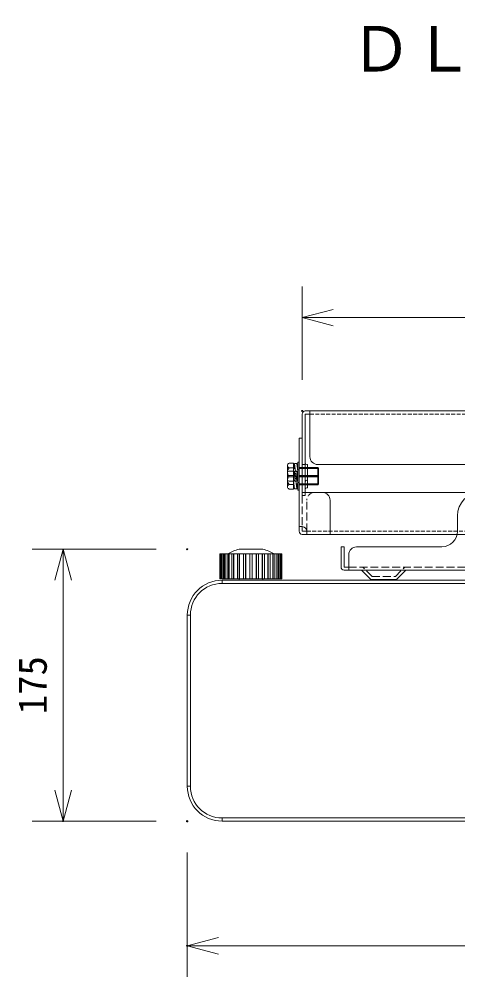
# Model space of a CAD drawing. Units: millimetres, scale not verified. Extents: x -62 to 63, y -57 to 57.
# Drawn here: x -56.8 to -28.5, y -4.9 to 56.7 of the extents above; entities that cross this region are included whole.
import ezdxf
from ezdxf.enums import TextEntityAlignment as Align

# ---------------------------------------------------------------- set-up
doc = ezdxf.new("R2010")
doc.units = ezdxf.units.MM
doc.header["$LTSCALE"] = 0.125
doc.header["$PDMODE"] = 32
doc.header["$PDSIZE"] = 0.0625
doc.linetypes.add('USER5', pattern=[2.5, 2, -0.5])
doc.linetypes.add('USER6', pattern=[5.6, 4, -1.6])
for name, color, linetype, lineweight in [('0-0_0', 7, 'Continuous', 9), ('0-4_GAIKEI', 7, 'Continuous', 18), ('0-5_SUNPO', 7, 'Continuous', 9), ('0-8_S1', 1, 'Continuous', 18)]:
    doc.layers.add(name, color=color, linetype=linetype, lineweight=lineweight)
doc.layers.add('0-1_DEFPOINTS', color=7, linetype='Continuous')
doc.layers.add('0-3_MOJI1', color=7, linetype='Continuous')
doc.styles.add('ＭＳ ゴシック', font='')
doc.styles.get('ＭＳ ゴシック').set_extended_font_data('MS Gothic')

# ---------------------------------------------------------------- blocks, each defined once
blk = doc.blocks.new('_OPEN30')
at = {"layer": '0-0_0'}
blk.add_line((0, 0), (-1, 0), dxfattribs=at)
blk.add_lwpolyline([(-1, 0.26795), (0, 0), (-1, -0.26795)], dxfattribs=at)
blk = doc.blocks.new('D9')
at = {"layer": '0-1_DEFPOINTS'}
for p in [(-52.1092, 20.0124), (-60.1092, 2.5124), (-52.1092, 2.5124)]:
    blk.add_point(p, dxfattribs=at)
at = {"layer": '0-5_SUNPO'}
for p, q in [((-54.1092, 20.0124), (-62.1092, 20.0124)), ((-60.1092, 18.0124), (-60.1092, 4.5124)), ((-54.1092, 2.5124), (-62.1092, 2.5124))]:
    blk.add_line(p, q, dxfattribs=at)
at = {"layer": '0-5_SUNPO', "xscale": 2, "yscale": 2}
for p, rotation in [((-60.1092, 20.0124), 90), ((-60.1092, 2.5124), 270)]:
    blk.add_blockref('_OPEN30', p, dxfattribs=dict(at, rotation=rotation))
at = {"layer": '0-5_SUNPO', "style": 'ＭＳ ゴシック'}
blk.add_text('175', height=1.833, rotation=90, dxfattribs=at).set_placement((-60.6092, 9.3874), align=Align.BOTTOM_LEFT)
blk = doc.blocks.new('D8')
at = {"layer": '0-1_DEFPOINTS'}
for p in [(-52.1092, 2.4886), (-2.3092, 2.4886), (-52.1092, -5.5114)]:
    blk.add_point(p, dxfattribs=at)
at = {"layer": '0-5_SUNPO'}
for p, q in [((-52.1092, 0.4886), (-52.1092, -7.5114)), ((-2.3092, 0.4886), (-2.3092, -7.5114)), ((-4.3092, -5.5114), (-50.1092, -5.5114))]:
    blk.add_line(p, q, dxfattribs=at)
at = {"layer": '0-5_SUNPO', "xscale": 2, "yscale": 2, "rotation": 180}
blk.add_blockref('_OPEN30', (-52.1092, -5.5114), dxfattribs=at)
at = {"layer": '0-5_SUNPO', "xscale": 2, "yscale": 2}
blk.add_blockref('_OPEN30', (-2.3092, -5.5114), dxfattribs=at)
at = {"layer": '0-5_SUNPO', "style": 'ＭＳ ゴシック'}
blk.add_text('498', height=1.833, dxfattribs=at).set_placement((-29.0842, -5.0114), align=Align.BOTTOM_LEFT)
blk = doc.blocks.new('D7')
at = {"layer": '0-1_DEFPOINTS'}
for p in [(-9.7092, 34.9126), (-44.7092, 28.9126), (-9.7092, 28.9126)]:
    blk.add_point(p, dxfattribs=at)
at = {"layer": '0-5_SUNPO'}
for p, q in [((-44.7092, 30.9126), (-44.7092, 36.9126)), ((-9.7092, 30.9126), (-9.7092, 36.9126)), ((-42.7092, 34.9126), (-11.7092, 34.9126))]:
    blk.add_line(p, q, dxfattribs=at)
at = {"layer": '0-5_SUNPO', "xscale": 2, "yscale": 2, "rotation": 180}
blk.add_blockref('_OPEN30', (-44.7092, 34.9126), dxfattribs=at)
at = {"layer": '0-5_SUNPO', "xscale": 2, "yscale": 2}
blk.add_blockref('_OPEN30', (-9.7092, 34.9126), dxfattribs=at)
at = {"layer": '0-5_SUNPO', "style": 'ＭＳ ゴシック'}
blk.add_text('350', height=1.833, dxfattribs=at).set_placement((-29.0842, 35.4126), align=Align.BOTTOM_LEFT)

msp = doc.modelspace()

# ---------------------------------------------------------------- linework, layer by layer
at = {"layer": '0-4_GAIKEI'}
for p, q in [((-43.8576, 20.7294), (-43.8576, 22.3294)), ((-43.843, 22.3294), (-43.8576, 22.3294)), ((-43.8148, 22.3294), (-43.843, 22.3294)), ((-43.785, 22.3294), (-43.8148, 22.3294)), ((-43.7419, 22.3294), (-43.785, 22.3294)), ((-43.7128, 22.3294), (-43.7419, 22.3294)), ((-43.6283, 22.3294), (-43.7128, 22.3294)), ((-43.5586, 22.3294), (-43.6283, 22.3294)), ((-43.5298, 22.3294), (-43.5586, 22.3294)), ((-43.3945, 22.3294), (-43.5298, 22.3294)), ((-43.3012, 22.3294), (-43.3945, 22.3294)), ((-43.274, 22.3294), (-43.3012, 22.3294)), ((-43.0937, 22.3294), (-43.274, 22.3294)), ((-43.0937, 22.3294), (-43.0937, 22.3294)), ((-42.7391, 22.3294), (-42.9564, 22.3294)), ((-42.6117, 22.3294), (-42.7391, 22.3294)), ((-42.6306, 22.6294), (-41.0943, 22.6294)), ((-42.3462, 22.3294), (-42.3508, 22.3294)), ((-41.1132, 22.3294), (-41.1338, 22.3294)), ((-40.9858, 22.3294), (-41.1132, 22.3294)), ((-40.7685, 22.3294), (-40.9858, 22.3294)), ((-40.4509, 22.3294), (-40.6312, 22.3294)), ((-40.4237, 22.3294), (-40.451, 22.3294)), ((-40.1951, 22.3294), (-40.3304, 22.3294)), ((-40.1663, 22.3294), (-40.1951, 22.3294)), ((-39.94, 22.3294), (-39.983, 22.3294)), ((-39.9101, 22.3294), (-39.94, 22.3294)), ((-39.8673, 20.7294), (-39.8673, 22.3294)), ((-43.8576, 20.7294), (-43.843, 20.7294)), ((-43.843, 20.7294), (-43.8148, 20.7294)), ((-43.8148, 20.7294), (-43.785, 20.7294)), ((-43.785, 20.7294), (-43.7419, 20.7294)), ((-43.7419, 20.7294), (-43.7128, 20.7294)), ((-43.7225, 20.6294), (1.5975, 20.6294)), ((-43.7128, 20.7294), (-43.6283, 20.7294)), ((-43.6283, 20.7294), (-43.5586, 20.7294)), ((-43.3945, 20.7294), (-43.3012, 20.7294)), ((-43.3012, 20.7294), (-43.274, 20.7294)), ((-43.274, 20.7294), (-43.0937, 20.7294)), ((-42.9564, 20.7294), (-42.7391, 20.7294)), ((-42.7391, 20.7294), (-42.6117, 20.7294)), ((-42.6306, 20.7294), (-42.6306, 20.6294)), ((-42.3508, 20.7294), (-42.3462, 20.7294)), ((-41.1338, 20.7294), (-41.1132, 20.7294)), ((-41.1132, 20.7294), (-40.9858, 20.7294)), ((-41.0943, 20.6294), (-41.0943, 20.7294)), ((-40.9858, 20.7294), (-40.7685, 20.7294)), ((-40.6312, 20.7294), (-40.4509, 20.7294)), ((-40.451, 20.7294), (-40.4237, 20.7294)), ((-40.4237, 20.7294), (-40.3304, 20.7294)), ((-40.3304, 20.7294), (-40.1951, 20.7294)), ((-40.1951, 20.7294), (-40.1663, 20.7294)), ((-40.1663, 20.7294), (-40.0966, 20.7294)), ((-40.0966, 20.7294), (-40.0122, 20.7294)), ((-40.0122, 20.7294), (-39.9831, 20.7294)), ((-39.983, 20.7294), (-39.94, 20.7294)), ((-39.94, 20.7294), (-39.9101, 20.7294)), ((-45.9158, 18.8294), (-45.9188, 18.8294)), ((-45.9625, 7.3694), (-45.9625, 18.3894)), ((-10.3222, 5.1294), (-43.7225, 5.1294))]:
    msp.add_line(p, q, dxfattribs=at)
at = {"layer": '0-4_GAIKEI', "color": 1}
for p, q in [((-43.843, 20.7294), (-43.843, 22.3294)), ((-43.8148, 20.7294), (-43.8148, 22.3294)), ((-43.785, 20.7294), (-43.785, 22.3294)), ((-43.7419, 20.7294), (-43.7419, 22.3294)), ((-43.7128, 20.7294), (-43.7128, 22.3294)), ((-43.6283, 20.7294), (-43.6283, 22.3294)), ((-43.5586, 20.7294), (-43.5586, 22.3294)), ((-43.5298, 20.7294), (-43.5298, 22.3294)), ((-43.3945, 20.7294), (-43.3945, 22.3294)), ((-43.3012, 20.7294), (-43.3012, 22.3294)), ((-43.274, 20.7294), (-43.274, 22.3294)), ((-43.0937, 20.7294), (-43.0937, 22.3294)), ((-42.9809, 20.7294), (-42.9809, 22.3294)), ((-42.9565, 20.7294), (-42.9565, 22.3294)), ((-42.7391, 20.7294), (-42.7391, 22.3294)), ((-42.6117, 20.7294), (-42.6117, 22.3294)), ((-42.5911, 20.7294), (-42.5911, 22.3294)), ((-42.3508, 20.7294), (-42.3508, 22.3294)), ((-42.3462, 20.7294), (-42.3462, 22.3294)), ((-42.2098, 20.7294), (-42.2098, 22.3294)), ((-42.1939, 20.7294), (-42.1939, 22.3294)), ((-41.9426, 20.7294), (-41.9426, 22.3294)), ((-41.9322, 20.7294), (-41.9322, 22.3294)), ((-41.7928, 20.7294), (-41.7928, 22.3294)), ((-41.7823, 20.7294), (-41.7823, 22.3294)), ((-41.531, 20.7294), (-41.531, 22.3294)), ((-41.5151, 20.7294), (-41.5151, 22.3294)), ((-41.3787, 20.7294), (-41.3787, 22.3294)), ((-41.3741, 20.7294), (-41.3741, 22.3294)), ((-41.1338, 20.7294), (-41.1338, 22.3294)), ((-41.1132, 20.7294), (-41.1132, 22.3294)), ((-40.9858, 20.7294), (-40.9858, 22.3294)), ((-40.7685, 20.7294), (-40.7685, 22.3294)), ((-40.744, 20.7294), (-40.744, 22.3294)), ((-40.6312, 20.7294), (-40.6312, 22.3294)), ((-40.4509, 20.7294), (-40.4509, 22.3294)), ((-40.4237, 20.7294), (-40.4237, 22.3294)), ((-40.3304, 20.7294), (-40.3304, 22.3294)), ((-40.1951, 20.7294), (-40.1951, 22.3294)), ((-40.1663, 20.7294), (-40.1663, 22.3294)), ((-40.0966, 20.7294), (-40.0966, 22.3294)), ((-40.0122, 20.7294), (-40.0122, 22.3294)), ((-39.9831, 20.7294), (-39.9831, 22.3294)), ((-39.94, 20.7294), (-39.94, 22.3294)), ((-39.9101, 20.7294), (-39.9101, 22.3294)), ((-39.8819, 20.7294), (-39.8819, 22.3294)), ((-43.7225, 20.4294), (-43.7225, 20.6294)), ((1.5975, 20.4294), (-43.7225, 20.4294)), ((-45.7625, 18.3894), (-45.9625, 18.3894)), ((-43.7225, 5.3294), (-10.3118, 5.3294)), ((-43.7225, 5.3294), (-43.7225, 5.1294))]:
    msp.add_line(p, q, dxfattribs=at)
at = {"layer": '0-4_GAIKEI'}
for points in [[(-42.9565, 22.3294), (-42.9809, 22.3294), (-43.0937, 22.3294)], [(-42.3508, 22.3294), (-42.5911, 22.3294), (-42.6118, 22.3294)], [(-41.531, 22.3294), (-41.7823, 22.3294), (-41.7928, 22.3294), (-41.9322, 22.3294), (-41.9426, 22.3294), (-42.1939, 22.3294), (-42.2098, 22.3294), (-42.3462, 22.3294)], [(-41.1338, 22.3294), (-41.3741, 22.3294), (-41.3787, 22.3294), (-41.5151, 22.3294), (-41.531, 22.3294)], [(-40.6312, 22.3294), (-40.6312, 22.3294), (-40.744, 22.3294), (-40.7685, 22.3294)], [(-40.3304, 22.3294), (-40.3304, 22.3294), (-40.4237, 22.3294)], [(-40.0966, 22.3294), (-40.0966, 22.3294), (-40.1663, 22.3294)], [(-39.9831, 22.3294), (-40.0122, 22.3294), (-40.0966, 22.3294)], [(-39.8673, 22.3294), (-39.8819, 22.3294), (-39.9101, 22.3294)], [(-43.5586, 20.7294), (-43.5298, 20.7294), (-43.3945, 20.7294)], [(-43.0937, 20.7294), (-42.9809, 20.7294), (-42.9565, 20.7294)], [(-42.6118, 20.7294), (-42.5911, 20.7294), (-42.3508, 20.7294)], [(-42.3462, 20.7294), (-42.2098, 20.7294), (-42.1939, 20.7294), (-41.9426, 20.7294), (-41.9322, 20.7294), (-41.7928, 20.7294), (-41.7823, 20.7294), (-41.531, 20.7294)], [(-41.531, 20.7294), (-41.5151, 20.7294), (-41.3787, 20.7294), (-41.3741, 20.7294), (-41.1338, 20.7294)], [(-40.7685, 20.7294), (-40.744, 20.7294), (-40.6312, 20.7294)], [(-39.9101, 20.7294), (-39.8819, 20.7294), (-39.8673, 20.7294)]]:
    msp.add_lwpolyline(points, dxfattribs=at)
at = {"layer": '0-4_GAIKEI', "color": 1}
msp.add_lwpolyline([(-45.7625, 18.3894), (-45.7625, 7.3694), (-45.9625, 7.3694)], dxfattribs=at)
at = {"layer": '0-4_GAIKEI'}
for centre, radius, start, end in [((-41.8625, 19.7294), 3, 104.83512, 119.92645), ((-41.8625, 19.7294), 3, 60.0735, 75.16483), ((-43.7225, 18.3894), 2.24, 90, 179.99998), ((-43.7225, 7.3694), 2.24, 180, 269.99998)]:
    msp.add_arc(centre, radius, start, end, dxfattribs=at)
at = {"layer": '0-4_GAIKEI', "color": 1}
for centre, start, end in [((-43.7225, 18.3894), 90, 179.99998), ((-43.7225, 7.3694), 180, 269.99998)]:
    msp.add_arc(centre, 2.04, start, end, dxfattribs=at)
at = {"layer": '0-8_S1'}
for p, q in [((-38.3625, 31.5296), (-3.7625, 31.5296)), ((-38.0625, 28.5796), (-38.0625, 31.5296)), ((-38.5625, 26.0796), (-38.5625, 31.3296)), ((-38.3625, 26.0796), (-38.3625, 31.3296)), ((-38.3625, 31.3296), (-38.0625, 31.3296)), ((-39.5125, 28.0135), (-39.5125, 26.6466)), ((-39.4125, 28.157), (-39.1125, 28.157)), ((-39.4125, 27.8683), (-39.1125, 27.8683)), ((-39.1125, 26.5023), (-39.1125, 28.157)), ((-39.1125, 27.8296), (-39.0153, 27.8296)), ((-39.0525, 28.1546), (-39.0525, 27.8296)), ((-38.9925, 27.6296), (-39.0525, 28.1546)), ((-39.0525, 28.1546), (-38.9025, 28.1546)), ((-38.9025, 28.1546), (-38.8425, 27.6296)), ((-38.7625, 28.2296), (-38.8425, 28.2296)), ((-38.8425, 28.2296), (-38.8425, 26.4296)), ((-38.7625, 27.8796), (-37.5625, 27.8796)), ((-38.7625, 27.8296), (-37.5125, 27.8296)), ((-38.5625, 28.0796), (-38.3625, 28.0796)), ((-38.2125, 28.0796), (-38.2625, 28.0796)), ((-38.2125, 27.0796), (-38.2125, 28.0796)), ((-37.5625, 28.0796), (-4.5625, 28.0796)), ((-37.5125, 27.8296), (-37.5625, 27.8796)), ((-37.5625, 26.7796), (-37.5625, 27.8796)), ((-37.5125, 26.8296), (-37.5125, 27.8296)), ((-39.4125, 27.657), (-39.1125, 27.657)), ((-39.4125, 27.3683), (-39.1125, 27.3683)), ((-39.4125, 27.2909), (-39.1125, 27.2909)), ((-39.1125, 27.5296), (-39.0525, 27.0046)), ((-39.1125, 27.5296), (-38.9625, 27.5296)), ((-39.1125, 27.3296), (-39.0153, 27.3296)), ((-39.0525, 27.6546), (-39.0525, 27.3296)), ((-38.9925, 27.1296), (-39.0525, 27.6546)), ((-39.0525, 27.6546), (-38.9025, 27.6546)), ((-38.9925, 27.6296), (-38.8425, 27.6296)), ((-38.9925, 27.1296), (-38.8425, 27.1296)), ((-38.9625, 27.5296), (-38.9025, 27.0046)), ((-38.9396, 27.3296), (-38.8425, 27.3296)), ((-38.9025, 27.6546), (-38.8425, 27.1296)), ((-38.9025, 27.3296), (-38.9025, 27.0046)), ((-38.7625, 27.7296), (-38.8425, 27.7296)), ((-38.7625, 27.3796), (-37.5625, 27.3796)), ((-38.7625, 27.3296), (-37.5125, 27.3296)), ((-38.7625, 27.2796), (-37.5625, 27.2796)), ((-37.5125, 27.3296), (-37.5625, 27.3796)), ((-37.5625, 27.2796), (-37.5125, 27.3296)), ((-39.4125, 27.0023), (-39.1125, 27.0023)), ((-39.4125, 26.7909), (-39.1125, 26.7909)), ((-39.1125, 27.0296), (-39.0525, 26.5046)), ((-39.1125, 27.0296), (-38.9625, 27.0296)), ((-39.0525, 27.0046), (-38.9025, 27.0046)), ((-39.0525, 26.5046), (-38.9025, 26.5046)), ((-38.9625, 27.0296), (-38.9025, 26.5046)), ((-38.9396, 26.8296), (-38.8425, 26.8296)), ((-38.9025, 26.8296), (-38.9025, 26.5046)), ((-38.7625, 26.9296), (-38.8425, 26.9296)), ((-38.7625, 26.8296), (-37.5125, 26.8296)), ((-38.7625, 26.7796), (-37.5625, 26.7796)), ((-38.2125, 27.0796), (-38.2625, 27.0796)), ((-38.2125, 26.5796), (-38.2625, 26.5796)), ((-38.2125, 26.5796), (-38.2125, 27.0796)), ((-37.5625, 26.7796), (-37.5125, 26.8296)), ((-39.4125, 26.5023), (-39.1125, 26.5023)), ((-38.7625, 26.4296), (-38.8425, 26.4296)), ((-38.5625, 26.2796), (-3.5625, 26.2796)), ((-38.5625, 26.0796), (-38.3625, 26.0796)), ((-36.7625, 23.5796), (-36.7625, 25.7796)), ((-28.5625, 23.7796), (-28.5625, 24.7796)), ((-38.5625, 24.0796), (-38.7625, 24.0796)), ((-38.5625, 23.7796), (-38.5625, 24.0796)), ((-38.2625, 23.7796), (-38.5625, 23.7796)), ((-38.5625, 23.5796), (-3.5625, 23.5796)), ((-38.2625, 23.7796), (-38.2625, 23.5796)), ((-36.0625, 21.4796), (-36.0625, 22.7796)), ((-36.0625, 22.7796), (-35.8625, 22.7796)), ((-35.8625, 21.4796), (-35.8625, 22.7796)), ((-35.5625, 21.2796), (-35.5625, 22.2796)), ((-35.0625, 22.7796), (-29.5625, 22.7796)), ((-35.8625, 21.4796), (-35.5625, 21.4796)), ((-35.8625, 21.2796), (-6.2625, 21.2796)), ((-34.1453, 20.6796), (-34.7453, 21.2796)), ((-32.4796, 20.6796), (-31.8796, 21.2796)), ((-34.1453, 20.6796), (-32.4796, 20.6796))]:
    msp.add_line(p, q, dxfattribs=at)
at = {"layer": '0-8_S1', "linetype": 'USER5'}
for p, q in [((-38.0625, 31.3296), (-4.0625, 31.3296)), ((-38.2625, 23.7796), (-3.8625, 23.7796))]:
    msp.add_line(p, q, dxfattribs=at)
at = {"layer": '0-8_S1', "linetype": 'USER6'}
for p, q in [((-38.5625, 26.0796), (-38.5625, 24.0796)), ((-38.2625, 23.7796), (-38.2625, 25.7796)), ((-35.5625, 21.4796), (-6.5625, 21.4796)), ((-34.0625, 20.8796), (-34.6625, 21.4796)), ((-32.5625, 20.8796), (-31.9625, 21.4796)), ((-34.0625, 20.8796), (-32.5625, 20.8796))]:
    msp.add_line(p, q, dxfattribs=at)
at = {"layer": '0-8_S1'}
msp.add_lwpolyline([(-38.7625, 23.7796), (-38.7625, 29.7796), (-38.5625, 29.7796)], dxfattribs=at)
for centre, radius, start, end in [((-38.3625, 31.3296), 0.2, 90, 180), ((-37.5625, 28.5796), 0.5, 180, 270), ((-39.3583, 28.0126), 0.1542, 110.57011, 249.43002), ((-39.0458, 27.5796), 0.4667, 141.78686, 218.2132), ((-38.2625, 28.1796), 0.1, 180, 270), ((-39.3583, 27.5126), 0.1542, 110.57011, 249.43002), ((-39.0458, 27.0796), 0.4667, 141.78686, 218.2132), ((-39.3583, 27.1466), 0.1542, 110.57011, 249.43002), ((-39.3583, 26.6466), 0.1542, 110.57011, 249.43002), ((-38.2625, 26.9796), 0.1, 90, 180), ((-38.2625, 26.4796), 0.1, 90, 180), ((-37.2625, 25.7796), 0.5, 0, 90), ((-27.0625, 24.7796), 1.5, 90, 180), ((-38.5625, 23.7796), 0.3, 0, 90), ((-38.5625, 23.7796), 0.2, 180, 270), ((-29.5625, 23.7796), 1, 270, 0), ((-35.0625, 22.2796), 0.5, 90, 180), ((-35.8625, 21.4796), 0.2, 180, 270)]:
    msp.add_arc(centre, radius, start, end, dxfattribs=at)
at = {"layer": '0-8_S1', "linetype": 'USER6'}
msp.add_arc((-37.7625, 25.7796), 0.5, 90, 180, dxfattribs=at)

# ---------------------------------------------------------------- block references
at = {"layer": '0-5_SUNPO'}
for name in ['D7', 'D9', 'D8']:
    msp.add_blockref(name, (6.1467, 2.617), dxfattribs=at)

# ---------------------------------------------------------------- texts
at = {"layer": '0-3_MOJI1', "style": 'ＭＳ ゴシック'}
msp.add_text('ＤＬＰ方式プロジェクター天吊り金具付', height=2.933, dxfattribs=at).set_placement((-35.4852, 52.489), align=Align.BOTTOM_LEFT)

doc.saveas('drawing.dxf')
